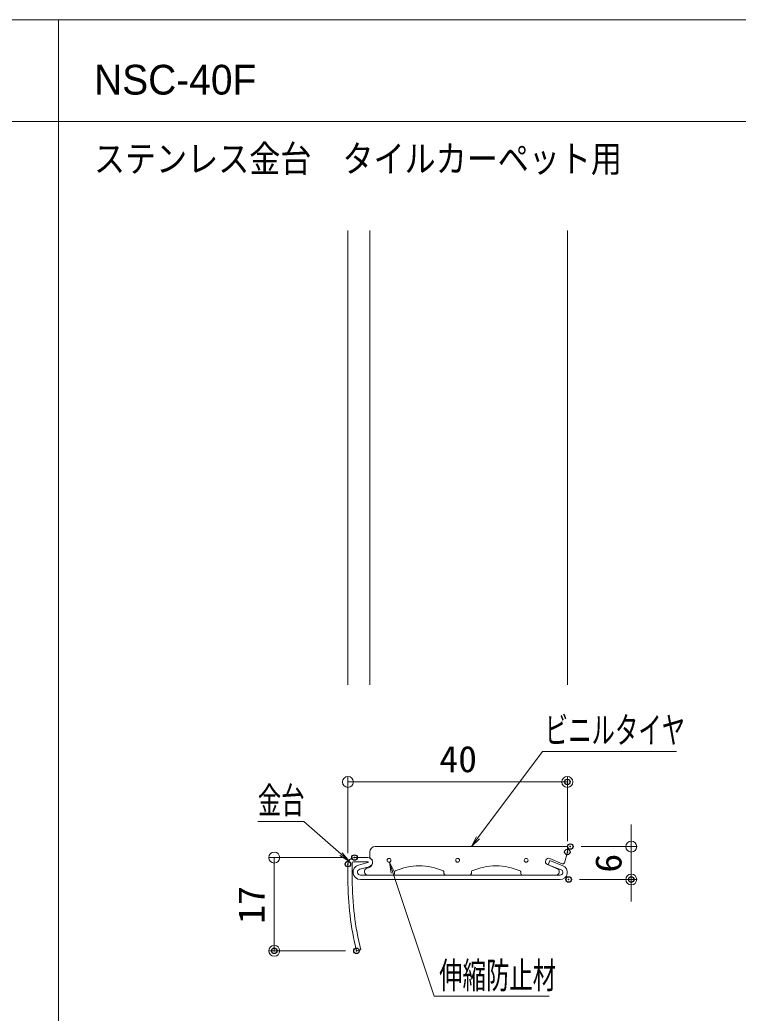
# Model space of a CAD drawing. Units: millimetres, scale not verified. Extents: x -400 to 400, y -277 to 277.
# Drawn here: x 86.6 to 217.5, y 95.9 to 276.9 of the extents above; entities that cross this region are included whole.
import ezdxf
from ezdxf.enums import TextEntityAlignment as Align

# ---------------------------------------------------------------- set-up
doc = ezdxf.new("R2010")
doc.units = ezdxf.units.MM
doc.header["$LTSCALE"] = 2
doc.header["$PDMODE"] = 32
doc.header["$PDSIZE"] = 1
for name, color, linetype, lineweight in [('0-0_zumenwaku', 6, 'Continuous', 9), ('0-2_CSLAYER1', 3, 'Continuous', 9), ('0-3_0', 1, 'Continuous', 9), ('0-5_1', 3, 'Continuous', 9), ('0-7_sunpou', 7, 'Continuous', 9), ('0-D_6文字', 2, 'Continuous', 9)]:
    doc.layers.add(name, color=color, linetype=linetype, lineweight=lineweight)
doc.layers.add('0-1_moji', color=2, linetype='Continuous')
doc.layers.add('0-4_Defpoints', color=7, linetype='Continuous')
doc.styles.add('ＭＳ ゴシック', font='')
doc.styles.add('ＭＳ Ｐゴシック', font='')
doc.styles.get('ＭＳ ゴシック').set_extended_font_data('MS Gothic')
doc.styles.get('ＭＳ Ｐゴシック').set_extended_font_data('MS PGothic')

# ---------------------------------------------------------------- blocks, each defined once
blk = doc.blocks.new('_Origin')
at = {"layer": '0-3_0'}
blk.add_line((0, 0), (-2, 0), dxfattribs=at)
blk.add_circle((0, 0), 1, dxfattribs=at)
blk = doc.blocks.new('MLeader3')
at = {"layer": '0-D_6文字', "color": 1}
blk.add_line((182.527, 143.619), (206.261, 143.619), dxfattribs=at)
at = {"layer": '0-D_6文字'}
blk.add_line((170.314, 127.688), (168.849, 126.286), dxfattribs=at)
at = {"layer": '0-D_6文字', "color": 1}
blk.add_lwpolyline([(170.047, 127.888), (181.807, 143.619), (182.527, 143.619)], dxfattribs=at)
at = {"layer": '0-D_6文字'}
blk.add_lwpolyline([(169.78, 128.087), (168.849, 126.286), (170.047, 127.888)], dxfattribs=at)
at = {"layer": '0-D_6文字', "style": 'ＭＳ ゴシック', "width": 0.65}
blk.add_text('ビニルタイヤ', height=4.809, dxfattribs=at).set_placement((182.228, 143.676), align=Align.BOTTOM_LEFT)
blk = doc.blocks.new('MLeader9')
at = {"layer": '0-D_6文字', "color": 1}
blk.add_line((137.577, 130.828), (129.93, 130.828), dxfattribs=at)
at = {"layer": '0-D_6文字'}
blk.add_line((145.333, 125.158), (146.625, 123.595), dxfattribs=at)
at = {"layer": '0-D_6文字', "color": 1}
blk.add_lwpolyline([(145.115, 124.907), (138.297, 130.828), (137.577, 130.828)], dxfattribs=at)
at = {"layer": '0-D_6文字'}
blk.add_lwpolyline([(144.896, 124.655), (146.625, 123.595), (145.115, 124.907)], dxfattribs=at)
at = {"layer": '0-D_6文字', "style": 'ＭＳ ゴシック', "width": 0.65}
blk.add_text('金台', height=4.809, dxfattribs=at).set_placement((129.93, 130.877), align=Align.BOTTOM_LEFT)
blk = doc.blocks.new('MLeader14')
at = {"layer": '0-D_6文字'}
blk.add_line((154.223, 121.438), (153.904, 123.44), dxfattribs=at)
at = {"layer": '0-D_6文字', "color": 1}
blk.add_line((162.803, 99.007), (183.05, 99.007), dxfattribs=at)
at = {"layer": '0-D_6文字'}
blk.add_lwpolyline([(154.855, 121.649), (153.904, 123.44), (154.539, 121.543)], dxfattribs=at)
at = {"layer": '0-D_6文字', "color": 1}
blk.add_lwpolyline([(154.539, 121.543), (162.083, 99.007), (162.803, 99.007)], dxfattribs=at)
at = {"layer": '0-D_6文字', "style": 'ＭＳ ゴシック', "width": 0.65}
blk.add_text('伸縮防止材', height=4.809, dxfattribs=at).set_placement((162.983, 98.981), align=Align.BOTTOM_LEFT)

msp = doc.modelspace()

# ---------------------------------------------------------------- linework, layer by layer
at = {"layer": '0-0_zumenwaku'}
for p, q in [((93.585, 276.938), (93.585, -93.062)), ((-399.615, 258.414), (257.985, 258.414))]:
    msp.add_line(p, q, dxfattribs=at)
msp.add_lwpolyline([(-400.015, -277.062), (399.985, -277.062), (399.985, 276.938), (-400.015, 276.938)], close=True, dxfattribs=at)
at = {"layer": '0-2_CSLAYER1'}
for p, q in [((185.829, 123.345), (186.349, 125.286)), ((146.349, 123.086), (146.349, 120.286)), ((147.149, 120.286), (147.149, 123.286)), ((147.349, 123.486), (149.999, 123.486)), ((149.999, 124.286), (147.549, 124.286)), ((150.012, 123.387), (148.29, 122.926)), ((183.183, 124.097), (185.422, 123.146)), ((148.497, 122.153), (150.219, 122.615)), ((150.108, 122.408), (149.818, 122.33)), ((154.849, 121.386), (154.849, 121.658)), ((163.849, 121.658), (163.849, 121.386)), ((168.849, 121.386), (168.849, 121.658)), ((177.849, 121.658), (177.849, 121.386)), ((184.667, 122.163), (182.715, 122.992)), ((184.849, 121.586), (184.849, 121.887)), ((148.638, 121.086), (185.046, 121.086)), ((148.638, 120.286), (185.049, 120.286)), ((149.982, 121.086), (154.549, 121.086)), ((164.149, 121.086), (168.549, 121.086)), ((147.908, 107.286), (148.685, 107.475))]:
    msp.add_line(p, q, dxfattribs=at)
for points in [[(150.349, 125.286), (150.349, 124.288), (150.556, 124.081)], [(185.829, 123.345), (186.349, 125.286), (186.349, 126.286), (151.349, 126.286)], [(185.229, 122.057), (182.849, 122.986), (183.14, 123.731), (185.52, 122.803)]]:
    msp.add_lwpolyline(points, dxfattribs=at)
for centre in [(153.849, 123.786), (166.349, 123.786), (178.849, 123.786)]:
    msp.add_circle(centre, 0.35, dxfattribs=at)
for centre, radius, start, end in [((151.349, 125.286), 1, 90, 180), ((147.549, 123.086), 1.2, 90, 180), ((147.349, 123.286), 0.2, 90, 180), ((149.999, 123.436), 0.85, 285, 90), ((149.999, 123.436), 0.05, 285, 90), ((149.849, 123.374), 1, 285, 45), ((182.949, 123.544), 0.6, 67, 247), ((185.539, 123.422), 0.3, 247, 345), ((148.638, 121.629), 1.343, 105, 270), ((148.638, 121.629), 0.543, 105, 270), ((149.982, 121.719), 0.633, 105, 270), ((154.549, 121.386), 0.3, 270, 0), ((155.049, 121.658), 0.2, 114.36009, 180), ((159.349, 112.161), 10.625, 65.63991, 114.36009), ((163.649, 121.658), 0.2, 0, 65.63991), ((164.149, 121.386), 0.3, 180, 270), ((168.549, 121.386), 0.3, 270, 0), ((169.049, 121.658), 0.2, 114.36009, 180), ((173.349, 112.161), 10.625, 65.63991, 114.36009), ((177.649, 121.658), 0.2, 0, 65.63991), ((178.149, 121.386), 0.3, 180, 270), ((184.349, 121.586), 0.5, 270, 0), ((184.549, 121.887), 0.3, 0, 67), ((185.046, 121.589), 1.303, 270.00012, 68.68797), ((185.046, 121.589), 0.503, 270, 68.70031), ((201.349, 120.286), 55, 180, 193.67202), ((201.349, 120.286), 54.2, 180, 193.67202)]:
    msp.add_arc(centre, radius, start, end, dxfattribs=at)
at = {"layer": '0-3_0'}
for p, q in [((146.349, 125.086), (146.349, 139.068)), ((148.349, 138.068), (184.349, 138.068)), ((186.349, 127.286), (186.349, 139.068)), ((197.992, 128.286), (197.992, 130.286)), ((188.889, 126.286), (198.992, 126.286)), ((197.992, 126.286), (197.992, 120.286)), ((145.549, 124.286), (131.925, 124.286)), ((132.925, 122.286), (132.925, 109.286)), ((188.58, 120.286), (198.992, 120.286)), ((197.992, 118.286), (197.992, 116.286)), ((145.908, 107.286), (131.925, 107.286))]:
    msp.add_line(p, q, dxfattribs=at)
at = {"layer": '0-4_Defpoints'}
for p in [(186.349, 138.068), (186.889, 126.286), (186.349, 125.286), (146.349, 123.086), (147.549, 124.286), (186.58, 120.286), (197.992, 120.286), (132.925, 107.286), (147.908, 107.286)]:
    msp.add_point(p, dxfattribs=at)
at = {"layer": '0-5_1'}
for p, q in [((146.349, 238.547), (146.349, 155.773)), ((150.349, 155.773), (150.349, 238.547)), ((186.349, 238.547), (186.349, 155.773)), ((186.349, 155.773), (186.349, 238.547))]:
    msp.add_line(p, q, dxfattribs=at)
at = {"layer": '0-7_sunpou'}
msp.add_line((150.6, 126.728), (150.62, 126.728), dxfattribs=at)

# ---------------------------------------------------------------- block references
at = {"layer": '0-3_0'}
for p, rotation in [((146.349, 138.068), 180), ((197.992, 126.286), 270), ((132.925, 124.286), 90), ((197.992, 120.286), 90), ((132.925, 107.286), 270)]:
    msp.add_blockref('_Origin', p, dxfattribs=dict(at, rotation=rotation))
msp.add_blockref('_Origin', (186.349, 138.068), dxfattribs=at)
at = {"layer": '0-D_6文字'}
for name in ['MLeader3', 'MLeader9', 'MLeader14']:
    msp.add_blockref(name, (0, 0), dxfattribs=at)

# ---------------------------------------------------------------- texts
at = {"layer": '0-1_moji', "style": 'ＭＳ Ｐゴシック'}
msp.add_text('NSC-40F', height=5.423, dxfattribs=at).set_placement((100.09, 261.698), align=Align.BOTTOM_LEFT)
at = {"layer": '0-1_moji', "style": 'ＭＳ Ｐゴシック', "width": 0.85}
msp.add_text('ステンレス金台\u3000タイルカーペット用', height=4.883, dxfattribs=at).set_placement((100.066, 247.733), align=Align.BOTTOM_LEFT)
at = {"layer": '0-3_0', "color": 2, "style": 'ＭＳ ゴシック', "width": 1.05}
msp.add_text('40', height=4.809, dxfattribs=at).set_placement((163.016, 138.393), align=Align.BOTTOM_LEFT)
for s, p in [('6', (197.668, 121.536)), ('17', (132.6, 112.202))]:
    msp.add_text(s, height=4.809, rotation=90, dxfattribs=at).set_placement(p, align=Align.BOTTOM_LEFT)

doc.saveas('drawing.dxf')
